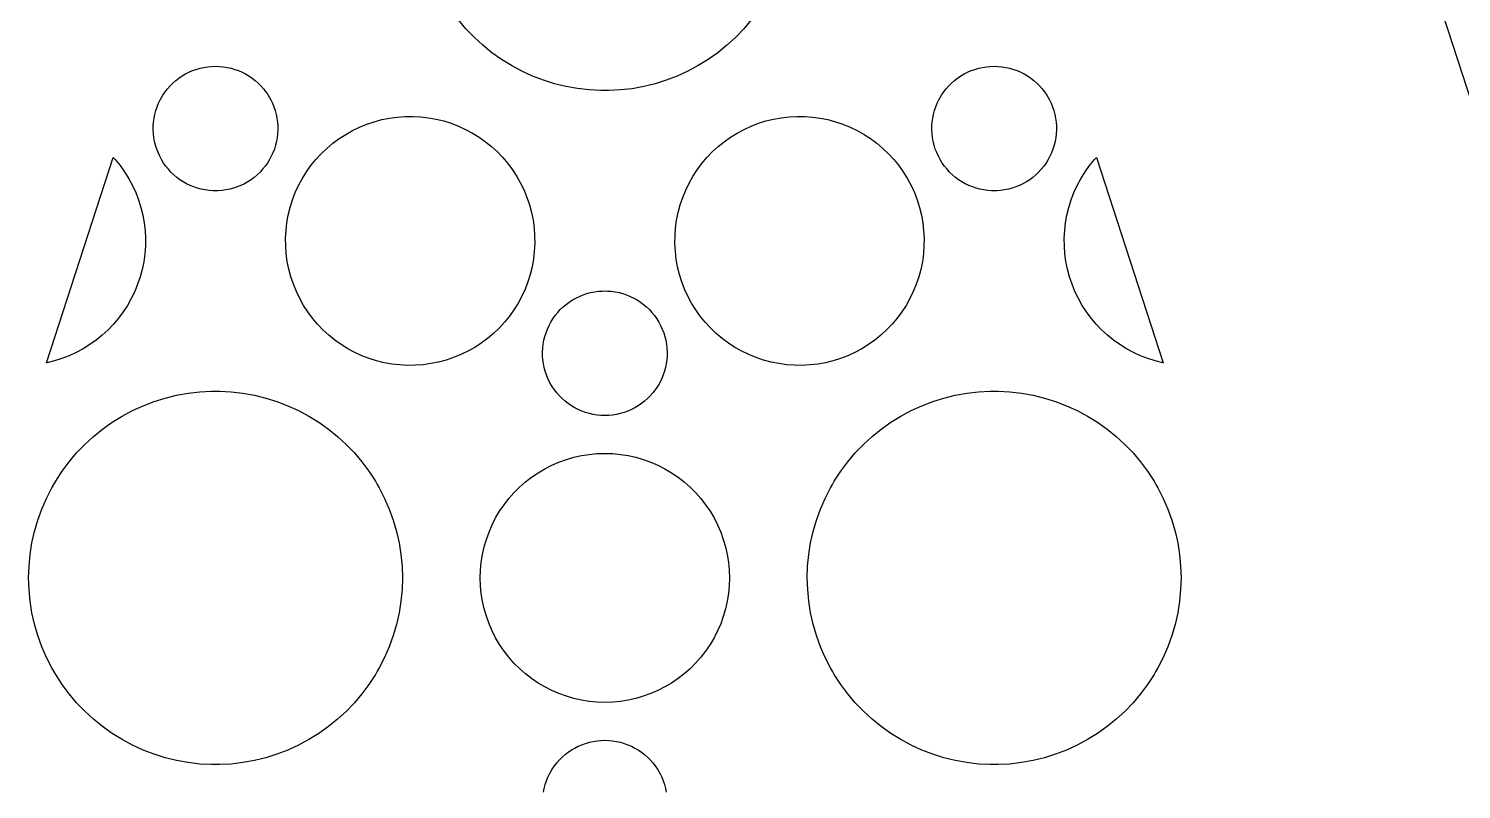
# Model space of a CAD drawing. Header units: metres. Extents: x -75 to 75, y 0 to 231.
# Drawn here: x -18.5 to 27.5, y 123.11 to 147.55 of the extents above; entities that cross this region are included whole.
import ezdxf

# ---------------------------------------------------------------- set-up
doc = ezdxf.new("R2010")
doc.units = ezdxf.units.M

msp = doc.modelspace()

# ---------------------------------------------------------------- linework, layer by layer
for p, q in [((75, 0), (0, 230.826)), ((-4.459, 147.54), (-4.70123, 147.827)), ((4.70123, 147.827), (4.45786, 147.539)), ((-4.19846, 147.268), (-4.459, 147.54)), ((-3.92113, 147.013), (-4.19846, 147.268)), ((4.19731, 147.267), (3.92113, 147.013)), ((4.45786, 147.539), (4.19731, 147.267)), ((-3.62663, 146.775), (-3.92113, 147.013)), ((-3.32031, 146.557), (-3.62663, 146.775)), ((3.62663, 146.775), (3.32031, 146.557)), ((3.92113, 147.013), (3.62663, 146.775)), ((-12.9974, 146.275), (-12.8757, 146.302)), ((-12.8757, 146.302), (-12.7502, 146.321)), ((-12.7502, 146.321), (-12.6251, 146.333)), ((-12.6251, 146.333), (-12.5, 146.338)), ((-12.5, 146.338), (-12.3749, 146.333)), ((-12.3749, 146.333), (-12.2498, 146.321)), ((-12.2498, 146.321), (-12.1243, 146.302)), ((-12.1243, 146.302), (-12.0026, 146.275)), ((-2.99911, 146.358), (-3.32031, 146.557)), ((-2.66838, 146.181), (-2.99911, 146.358)), ((2.99911, 146.358), (2.66685, 146.18)), ((3.32031, 146.557), (2.99911, 146.358)), ((12.0026, 146.275), (12.1243, 146.302)), ((12.1243, 146.302), (12.2498, 146.321)), ((12.2498, 146.321), (12.3749, 146.333)), ((12.3749, 146.333), (12.5, 146.338)), ((12.5, 146.338), (12.6251, 146.333)), ((12.6251, 146.333), (12.7502, 146.321)), ((12.7502, 146.321), (12.8757, 146.302)), ((12.8757, 146.302), (12.9974, 146.275)), ((-13.8699, 145.795), (-13.7756, 145.878)), ((-13.7756, 145.878), (-13.6765, 145.955)), ((-13.6765, 145.955), (-13.5712, 146.027)), ((-13.5712, 146.027), (-13.4644, 146.09)), ((-13.4644, 146.09), (-13.3526, 146.147)), ((-13.3526, 146.147), (-13.2374, 146.197)), ((-13.2374, 146.197), (-13.1176, 146.239)), ((-13.1176, 146.239), (-12.9974, 146.275)), ((-12.0026, 146.275), (-11.8824, 146.239)), ((-11.8824, 146.239), (-11.7626, 146.197)), ((-11.7626, 146.197), (-11.6474, 146.147)), ((-11.6474, 146.147), (-11.5356, 146.09)), ((-11.5356, 146.09), (-11.4288, 146.027)), ((-11.4288, 146.027), (-11.3235, 145.955)), ((-11.3235, 145.955), (-11.2244, 145.878)), ((-11.2244, 145.878), (-11.1301, 145.795)), ((-2.3243, 146.024), (-2.66838, 146.181)), ((-1.97372, 145.889), (-2.3243, 146.024)), ((-1.61247, 145.776), (-1.97372, 145.889)), ((1.97372, 145.889), (1.61247, 145.776)), ((2.3243, 146.024), (1.97372, 145.889)), ((2.66685, 146.18), (2.3243, 146.024)), ((11.1301, 145.795), (11.2244, 145.878)), ((11.2244, 145.878), (11.3235, 145.955)), ((11.3235, 145.955), (11.4288, 146.027)), ((11.4288, 146.027), (11.5356, 146.09)), ((11.5356, 146.09), (11.6474, 146.147)), ((11.6474, 146.147), (11.7626, 146.197)), ((11.7626, 146.197), (11.8824, 146.239)), ((11.8824, 146.239), (12.0026, 146.275)), ((12.9974, 146.275), (13.1176, 146.239)), ((13.1176, 146.239), (13.2374, 146.197)), ((13.2374, 146.197), (13.3526, 146.147)), ((13.3526, 146.147), (13.4644, 146.09)), ((13.4644, 146.09), (13.5712, 146.027)), ((13.5712, 146.027), (13.6765, 145.955)), ((13.6765, 145.955), (13.7756, 145.878)), ((13.7756, 145.878), (13.8699, 145.795)), ((-14.2323, 145.337), (-14.1891, 145.408)), ((-14.1891, 145.408), (-14.1186, 145.513)), ((-14.1186, 145.513), (-14.0408, 145.613)), ((-14.0408, 145.613), (-13.9587, 145.706)), ((-13.9587, 145.706), (-13.8699, 145.795)), ((-11.1301, 145.795), (-11.0413, 145.706)), ((-11.0413, 145.706), (-10.9592, 145.613)), ((-10.9592, 145.613), (-10.8814, 145.513)), ((-10.8814, 145.513), (-10.8109, 145.408)), ((-10.8109, 145.408), (-10.7681, 145.337)), ((-1.24817, 145.686), (-1.61247, 145.776)), ((-0.87547, 145.619), (-1.24817, 145.686)), ((-0.50163, 145.576), (-0.87547, 145.619)), ((-0.12627, 145.555), (-0.50163, 145.576)), ((0, 145.557), (-0.12627, 145.555)), ((0.12627, 145.556), (0, 145.557)), ((0.50125, 145.576), (0.12627, 145.556)), ((0.87547, 145.618), (0.50125, 145.576)), ((1.24817, 145.686), (0.87547, 145.618)), ((1.61247, 145.776), (1.24817, 145.686)), ((10.7677, 145.337), (10.8109, 145.408)), ((10.8109, 145.408), (10.8814, 145.513)), ((10.8814, 145.513), (10.9592, 145.613)), ((10.9592, 145.613), (11.0413, 145.706)), ((11.0413, 145.706), (11.1301, 145.795)), ((13.8699, 145.795), (13.9587, 145.706)), ((13.9587, 145.706), (14.0408, 145.613)), ((14.0408, 145.613), (14.1186, 145.513)), ((14.1186, 145.513), (14.1891, 145.408)), ((14.1891, 145.408), (14.2319, 145.337)), ((-14.4478, 144.793), (-14.4154, 144.915)), ((-14.4154, 144.915), (-14.3749, 145.034)), ((-14.3749, 145.034), (-14.328, 145.15)), ((-14.328, 145.15), (-14.2723, 145.264)), ((-14.2723, 145.264), (-14.2323, 145.337)), ((-10.7681, 145.337), (-10.7277, 145.264)), ((-10.7277, 145.264), (-10.672, 145.15)), ((-10.672, 145.15), (-10.6251, 145.034)), ((-10.6251, 145.034), (-10.5846, 144.915)), ((-10.5846, 144.915), (-10.5522, 144.793)), ((10.5522, 144.793), (10.5846, 144.915)), ((10.5846, 144.915), (10.6251, 145.034)), ((10.6251, 145.034), (10.672, 145.15)), ((10.672, 145.15), (10.7277, 145.264)), ((10.7277, 145.264), (10.7677, 145.337)), ((14.2319, 145.337), (14.2723, 145.264)), ((14.2723, 145.264), (14.328, 145.15)), ((14.328, 145.15), (14.3749, 145.034)), ((14.3749, 145.034), (14.4154, 144.915)), ((14.4154, 144.915), (14.4478, 144.793)), ((-14.4993, 144.422), (-14.4894, 144.546)), ((-14.4894, 144.546), (-14.473, 144.67)), ((-14.473, 144.67), (-14.4478, 144.793)), ((-10.5522, 144.793), (-10.527, 144.67)), ((-10.527, 144.67), (-10.5106, 144.546)), ((-10.5106, 144.546), (-10.5011, 144.422)), ((-7.87735, 144.383), (-7.64313, 144.478)), ((-7.64313, 144.478), (-7.40471, 144.558)), ((-7.40471, 144.558), (-7.16362, 144.623)), ((-7.16362, 144.623), (-6.91719, 144.673)), ((-6.91719, 144.673), (-6.66695, 144.707)), ((-6.66695, 144.707), (-6.41785, 144.725)), ((-6.41785, 144.725), (-6.16493, 144.728)), ((-6.16493, 144.728), (-5.91507, 144.715)), ((-5.91507, 144.715), (-5.66406, 144.686)), ((-5.66406, 144.686), (-5.41878, 144.641)), ((-5.41878, 144.641), (-5.17311, 144.581)), ((-5.17311, 144.581), (-4.93279, 144.506)), ((-4.93279, 144.506), (-4.70009, 144.417)), ((4.70009, 144.417), (4.93279, 144.506)), ((4.93279, 144.506), (5.17311, 144.581)), ((5.17311, 144.581), (5.41878, 144.642)), ((5.41878, 144.642), (5.66406, 144.686)), ((5.66406, 144.686), (5.91545, 144.715)), ((5.91545, 144.715), (6.16493, 144.728)), ((6.16493, 144.728), (6.41785, 144.726)), ((6.41785, 144.726), (6.66695, 144.707)), ((6.66695, 144.707), (6.91719, 144.673)), ((6.91719, 144.673), (7.16362, 144.623)), ((7.16362, 144.623), (7.40471, 144.558)), ((7.40471, 144.558), (7.64313, 144.478)), ((7.64313, 144.478), (7.87735, 144.383)), ((10.5007, 144.422), (10.5106, 144.546)), ((10.5106, 144.546), (10.527, 144.67)), ((10.527, 144.67), (10.5522, 144.793)), ((14.4478, 144.793), (14.473, 144.67)), ((14.473, 144.67), (14.4894, 144.546)), ((14.4894, 144.546), (14.4989, 144.422)), ((-14.5, 144.295), (-14.4993, 144.422)), ((-14.4936, 144.171), (-14.5, 144.295)), ((-14.4791, 144.046), (-14.4936, 144.171)), ((-14.4569, 143.922), (-14.4791, 144.046)), ((-10.5209, 144.046), (-10.5434, 143.921)), ((-10.5064, 144.171), (-10.5209, 144.046)), ((-10.4996, 144.295), (-10.5064, 144.171)), ((-10.5011, 144.422), (-10.4996, 144.295)), ((-8.73489, 143.863), (-8.53271, 144.013)), ((-8.53271, 144.013), (-8.321, 144.151)), ((-8.321, 144.151), (-8.10318, 144.273)), ((-8.10318, 144.273), (-7.87735, 144.383)), ((-4.70009, 144.417), (-4.47006, 144.312)), ((-4.47006, 144.312), (-4.25072, 144.194)), ((-4.25072, 144.194), (-4.03595, 144.061)), ((-4.03595, 144.061), (-3.83186, 143.916)), ((3.83186, 143.916), (4.03595, 144.061)), ((4.03595, 144.061), (4.25072, 144.194)), ((4.25072, 144.194), (4.47006, 144.312)), ((4.47006, 144.312), (4.70009, 144.417)), ((7.87735, 144.383), (8.10318, 144.273)), ((8.10318, 144.273), (8.321, 144.151)), ((8.321, 144.151), (8.53271, 144.013)), ((8.53271, 144.013), (8.73489, 143.863)), ((10.5, 144.295), (10.5007, 144.422)), ((10.5064, 144.171), (10.5, 144.295)), ((10.5209, 144.046), (10.5064, 144.171)), ((10.5431, 143.922), (10.5209, 144.046)), ((14.4791, 144.046), (14.4566, 143.921)), ((14.4936, 144.171), (14.4791, 144.046)), ((14.5004, 144.295), (14.4936, 144.171)), ((14.4989, 144.422), (14.5004, 144.295)), ((-14.4268, 143.8), (-14.4569, 143.922)), ((-14.389, 143.679), (-14.4268, 143.8)), ((-14.344, 143.563), (-14.389, 143.679)), ((-14.2921, 143.449), (-14.344, 143.563)), ((-10.6564, 143.562), (-10.7086, 143.447)), ((-10.611, 143.679), (-10.6564, 143.562)), ((-10.5736, 143.799), (-10.611, 143.679)), ((-10.5434, 143.921), (-10.5736, 143.799)), ((-9.27734, 143.343), (-9.10835, 143.527)), ((-9.10835, 143.527), (-8.92677, 143.701)), ((-8.92677, 143.701), (-8.73489, 143.863)), ((-3.83186, 143.916), (-3.63541, 143.757)), ((-3.63541, 143.757), (-3.45039, 143.587)), ((-3.45039, 143.587), (-3.27644, 143.405)), ((3.27644, 143.405), (3.45039, 143.587)), ((3.45039, 143.587), (3.63541, 143.757)), ((3.63541, 143.757), (3.83186, 143.916)), ((8.73489, 143.863), (8.92677, 143.701)), ((8.92677, 143.701), (9.10835, 143.527)), ((9.10835, 143.527), (9.27734, 143.343)), ((10.5732, 143.8), (10.5431, 143.922)), ((10.611, 143.679), (10.5732, 143.8)), ((10.656, 143.563), (10.611, 143.679)), ((10.7079, 143.449), (10.656, 143.563)), ((14.3436, 143.562), (14.2914, 143.447)), ((14.389, 143.679), (14.3436, 143.562)), ((14.4264, 143.799), (14.389, 143.679)), ((14.4566, 143.921), (14.4264, 143.799)), ((-17.9288, 136.814), (-15.7852, 143.411)), ((-15.7852, 143.411), (-15.7227, 143.343)), ((-15.7227, 143.343), (-15.564, 143.147)), ((-15.564, 143.147), (-15.419, 142.944)), ((-14.2334, 143.339), (-14.2921, 143.449)), ((-14.1651, 143.23), (-14.2334, 143.339)), ((-14.093, 143.128), (-14.1651, 143.23)), ((-14.0137, 143.029), (-14.093, 143.128)), ((-10.9077, 143.127), (-10.9863, 143.029)), ((-10.8345, 143.23), (-10.9077, 143.127)), ((-10.7666, 143.339), (-10.8345, 143.23)), ((-10.7086, 143.447), (-10.7666, 143.339)), ((-9.58099, 142.944), (-9.43604, 143.147)), ((-9.43604, 143.147), (-9.27734, 143.343)), ((-3.27644, 143.405), (-3.11584, 143.214)), ((-3.11584, 143.214), (-2.96516, 143.011)), ((2.96516, 143.011), (3.11584, 143.214)), ((3.11584, 143.214), (3.27644, 143.405)), ((9.27734, 143.343), (9.43604, 143.147)), ((9.43604, 143.147), (9.58099, 142.944)), ((10.7666, 143.339), (10.7079, 143.449)), ((10.8349, 143.23), (10.7666, 143.339)), ((10.907, 143.128), (10.8349, 143.23)), ((10.9863, 143.029), (10.907, 143.128)), ((14.0923, 143.127), (14.0137, 143.029)), ((14.1655, 143.23), (14.0923, 143.127)), ((14.2334, 143.339), (14.1655, 143.23)), ((14.2914, 143.447), (14.2334, 143.339)), ((15.419, 142.944), (15.564, 143.147)), ((15.564, 143.147), (15.7227, 143.343)), ((15.7227, 143.343), (15.7852, 143.411)), ((15.7852, 143.411), (17.9288, 136.814)), ((-15.419, 142.944), (-15.284, 142.725)), ((-15.284, 142.725), (-15.1665, 142.506)), ((-13.9297, 142.938), (-14.0137, 143.029)), ((-13.839, 142.851), (-13.9297, 142.938)), ((-13.7428, 142.77), (-13.839, 142.851)), ((-13.6417, 142.695), (-13.7428, 142.77)), ((-13.5353, 142.626), (-13.6417, 142.695)), ((-13.4274, 142.565), (-13.5353, 142.626)), ((-11.4647, 142.626), (-11.5742, 142.564)), ((-11.3594, 142.694), (-11.4647, 142.626)), ((-11.2572, 142.77), (-11.3594, 142.694)), ((-11.161, 142.851), (-11.2572, 142.77)), ((-11.0714, 142.937), (-11.161, 142.851)), ((-10.9863, 143.029), (-11.0714, 142.937)), ((-9.83353, 142.506), (-9.71603, 142.725)), ((-9.71603, 142.725), (-9.58099, 142.944)), ((-2.96516, 143.011), (-2.82822, 142.801)), ((-2.82822, 142.801), (-2.70538, 142.583)), ((2.70538, 142.583), (2.82822, 142.801)), ((2.82822, 142.801), (2.96516, 143.011)), ((9.58099, 142.944), (9.71603, 142.725)), ((9.71603, 142.725), (9.83353, 142.506)), ((11.0703, 142.938), (10.9863, 143.029)), ((11.161, 142.851), (11.0703, 142.938)), ((11.2572, 142.77), (11.161, 142.851)), ((11.3583, 142.695), (11.2572, 142.77)), ((11.4647, 142.626), (11.3583, 142.695)), ((11.5726, 142.565), (11.4647, 142.626)), ((13.5353, 142.626), (13.4258, 142.564)), ((13.6406, 142.694), (13.5353, 142.626)), ((13.7428, 142.77), (13.6406, 142.694)), ((13.839, 142.851), (13.7428, 142.77)), ((13.9286, 142.937), (13.839, 142.851)), ((14.0137, 143.029), (13.9286, 142.937)), ((15.1665, 142.506), (15.284, 142.725)), ((15.284, 142.725), (15.419, 142.944)), ((-15.1665, 142.506), (-15.0623, 142.278)), ((-15.0623, 142.278), (-14.9727, 142.045)), ((-13.3141, 142.511), (-13.4274, 142.565)), ((-13.1966, 142.463), (-13.3141, 142.511)), ((-13.0772, 142.422), (-13.1966, 142.463)), ((-12.9574, 142.39), (-13.0772, 142.422)), ((-12.8342, 142.365), (-12.9574, 142.39)), ((-12.7083, 142.348), (-12.8342, 142.365)), ((-12.5839, 142.339), (-12.7083, 142.348)), ((-12.4996, 142.338), (-12.5839, 142.339)), ((-12.4157, 142.339), (-12.4996, 142.338)), ((-12.2917, 142.348), (-12.4157, 142.339)), ((-12.1658, 142.365), (-12.2917, 142.348)), ((-12.0426, 142.39), (-12.1658, 142.365)), ((-11.9228, 142.422), (-12.0426, 142.39)), ((-11.8034, 142.463), (-11.9228, 142.422)), ((-11.6859, 142.511), (-11.8034, 142.463)), ((-11.5742, 142.564), (-11.6859, 142.511)), ((-10.0273, 142.045), (-9.93767, 142.278)), ((-9.93767, 142.278), (-9.83353, 142.506)), ((-2.70538, 142.583), (-2.59514, 142.355)), ((-2.59514, 142.355), (-2.50092, 142.123)), ((2.50092, 142.123), (2.59514, 142.355)), ((2.59514, 142.355), (2.70538, 142.583)), ((9.83353, 142.506), (9.93767, 142.278)), ((9.93767, 142.278), (10.0273, 142.045)), ((11.6859, 142.511), (11.5726, 142.565)), ((11.8034, 142.463), (11.6859, 142.511)), ((11.9228, 142.422), (11.8034, 142.463)), ((12.0426, 142.39), (11.9228, 142.422)), ((12.1658, 142.365), (12.0426, 142.39)), ((12.2917, 142.348), (12.1658, 142.365)), ((12.4161, 142.339), (12.2917, 142.348)), ((12.5004, 142.338), (12.4161, 142.339)), ((12.5843, 142.339), (12.5004, 142.338)), ((12.7083, 142.348), (12.5843, 142.339)), ((12.8342, 142.365), (12.7083, 142.348)), ((12.9574, 142.39), (12.8342, 142.365)), ((13.0772, 142.422), (12.9574, 142.39)), ((13.1966, 142.463), (13.0772, 142.422)), ((13.3141, 142.511), (13.1966, 142.463)), ((13.4258, 142.564), (13.3141, 142.511)), ((14.9727, 142.045), (15.0623, 142.278)), ((15.0623, 142.278), (15.1665, 142.506)), ((-14.9727, 142.045), (-14.8972, 141.804)), ((-14.8972, 141.804), (-14.8369, 141.56)), ((-10.1627, 141.56), (-10.1028, 141.804)), ((-10.1028, 141.804), (-10.0273, 142.045)), ((-2.50092, 142.123), (-2.42043, 141.885)), ((-2.42043, 141.885), (-2.35519, 141.642)), ((2.35519, 141.642), (2.42043, 141.885)), ((2.42043, 141.885), (2.50092, 142.123)), ((10.0273, 142.045), (10.1028, 141.804)), ((10.1028, 141.804), (10.1631, 141.56)), ((14.8373, 141.56), (14.8972, 141.804)), ((14.8972, 141.804), (14.9727, 142.045)), ((-14.8369, 141.56), (-14.7923, 141.312)), ((-14.7923, 141.312), (-14.764, 141.063)), ((-10.236, 141.063), (-10.2077, 141.312)), ((-10.2077, 141.312), (-10.1627, 141.56)), ((-2.35519, 141.642), (-2.3056, 141.396)), ((-2.3056, 141.396), (-2.27165, 141.146)), ((2.27165, 141.146), (2.3056, 141.396)), ((2.3056, 141.396), (2.35519, 141.642)), ((10.1631, 141.56), (10.2077, 141.312)), ((10.2077, 141.312), (10.236, 141.063)), ((14.764, 141.063), (14.7923, 141.312)), ((14.7923, 141.312), (14.8373, 141.56)), ((-14.764, 141.063), (-14.7507, 140.813)), ((-14.7507, 140.813), (-14.753, 140.561)), ((-10.2497, 140.813), (-10.236, 141.063)), ((-10.2467, 140.561), (-10.2497, 140.813)), ((-2.27165, 141.146), (-2.25334, 140.897)), ((-2.25334, 140.897), (-2.25029, 140.645)), ((2.25067, 140.645), (2.25296, 140.897)), ((2.25296, 140.897), (2.27165, 141.146)), ((10.236, 141.063), (10.2493, 140.813)), ((10.2493, 140.813), (10.247, 140.561)), ((14.7503, 140.813), (14.764, 141.063)), ((14.7533, 140.561), (14.7503, 140.813)), ((-14.7717, 140.311), (-14.806, 140.061)), ((-14.753, 140.561), (-14.7717, 140.311)), ((-10.2283, 140.311), (-10.2467, 140.561)), ((-10.1944, 140.062), (-10.2283, 140.311)), ((-2.26402, 140.393), (-2.29263, 140.144)), ((-2.25029, 140.645), (-2.26402, 140.393)), ((2.26402, 140.395), (2.25067, 140.645)), ((2.29225, 140.146), (2.26402, 140.395)), ((10.2283, 140.311), (10.194, 140.061)), ((10.247, 140.561), (10.2283, 140.311)), ((14.7717, 140.311), (14.7533, 140.561)), ((14.8056, 140.062), (14.7717, 140.311)), ((-14.806, 140.061), (-14.8556, 139.815)), ((-10.1448, 139.816), (-10.1944, 140.062)), ((-2.33727, 139.898), (-2.39754, 139.653)), ((-2.29263, 140.144), (-2.33727, 139.898)), ((2.33688, 139.898), (2.29225, 140.146)), ((2.39716, 139.654), (2.33688, 139.898)), ((10.194, 140.061), (10.1444, 139.815)), ((14.8552, 139.816), (14.8056, 140.062)), ((-14.9208, 139.572), (-15.0009, 139.335)), ((-14.8556, 139.815), (-14.9208, 139.572)), ((-10.0796, 139.573), (-10.1448, 139.816)), ((-9.99908, 139.335), (-10.0796, 139.573)), ((-2.47269, 139.413), (-2.56271, 139.179)), ((-2.39754, 139.653), (-2.47269, 139.413)), ((2.47269, 139.413), (2.39716, 139.654)), ((2.56233, 139.18), (2.47269, 139.413)), ((10.0792, 139.572), (9.99908, 139.335)), ((10.1444, 139.815), (10.0792, 139.572)), ((14.9204, 139.573), (14.8552, 139.816)), ((15.0009, 139.335), (14.9204, 139.573)), ((-15.0959, 139.101), (-15.2054, 138.875)), ((-15.0009, 139.335), (-15.0959, 139.101)), ((-9.90486, 139.103), (-9.99908, 139.335)), ((-9.79462, 138.875), (-9.90486, 139.103)), ((-2.66724, 138.95), (-2.78397, 138.733)), ((-2.56271, 139.179), (-2.66724, 138.95)), ((-0.92735, 138.893), (-0.81406, 138.947)), ((-0.81406, 138.947), (-0.69656, 138.995)), ((-0.69656, 138.995), (-0.57678, 139.036)), ((-0.57678, 139.036), (-0.45738, 139.068)), ((-0.45738, 139.068), (-0.33417, 139.093)), ((-0.33417, 139.093), (-0.20828, 139.11)), ((-0.20828, 139.11), (-0.0843, 139.119)), ((-0.0843, 139.119), (-0.00038, 139.12)), ((-0.00038, 139.12), (0.08392, 139.119)), ((0.08392, 139.119), (0.20828, 139.11)), ((0.20828, 139.11), (0.33417, 139.093)), ((0.33417, 139.093), (0.45738, 139.068)), ((0.45738, 139.068), (0.57678, 139.036)), ((0.57678, 139.036), (0.69656, 138.995)), ((0.69656, 138.995), (0.81406, 138.947)), ((0.81406, 138.947), (0.92735, 138.893)), ((2.66647, 138.951), (2.56233, 139.18)), ((2.78397, 138.733), (2.66647, 138.951)), ((9.9041, 139.101), (9.79462, 138.875)), ((9.99908, 139.335), (9.9041, 139.101)), ((15.0951, 139.103), (15.0009, 139.335)), ((15.2054, 138.875), (15.0951, 139.103)), ((-15.3282, 138.657), (-15.4659, 138.446)), ((-15.2054, 138.875), (-15.3282, 138.657)), ((-9.67178, 138.657), (-9.79462, 138.875)), ((-9.53484, 138.447), (-9.67178, 138.657)), ((-2.91901, 138.514), (-3.06473, 138.309)), ((-2.78397, 138.733), (-2.91901, 138.514)), ((-1.51367, 138.428), (-1.42975, 138.52)), ((-1.42975, 138.52), (-1.33896, 138.607)), ((-1.33896, 138.607), (-1.24283, 138.688)), ((-1.24283, 138.688), (-1.14174, 138.763)), ((-1.14174, 138.763), (-1.03531, 138.832)), ((-1.03531, 138.832), (-0.92735, 138.893)), ((0.92735, 138.893), (1.03531, 138.832)), ((1.03531, 138.832), (1.14174, 138.763)), ((1.14174, 138.763), (1.24283, 138.688)), ((1.24283, 138.688), (1.33896, 138.607)), ((1.33896, 138.607), (1.42975, 138.52)), ((1.42975, 138.52), (1.51367, 138.428)), ((2.91901, 138.514), (2.78397, 138.733)), ((3.06396, 138.311), (2.91901, 138.514)), ((9.67178, 138.657), (9.53407, 138.446)), ((9.79462, 138.875), (9.67178, 138.657)), ((15.3282, 138.657), (15.2054, 138.875)), ((15.4652, 138.447), (15.3282, 138.657)), ((-15.7776, 138.052), (-15.9515, 137.87)), ((-15.6158, 138.243), (-15.7776, 138.052)), ((-15.4659, 138.446), (-15.6158, 138.243)), ((-9.38416, 138.243), (-9.53484, 138.447)), ((-9.22356, 138.053), (-9.38416, 138.243)), ((-9.04961, 137.871), (-9.22356, 138.053)), ((-3.22266, 138.115), (-3.39279, 137.93)), ((-3.06473, 138.309), (-3.22266, 138.115)), ((-1.84402, 137.894), (-1.79214, 138.009)), ((-1.79214, 138.009), (-1.7334, 138.119)), ((-1.7334, 138.119), (-1.6655, 138.228)), ((-1.6655, 138.228), (-1.59302, 138.33)), ((-1.59302, 138.33), (-1.51367, 138.428)), ((1.51367, 138.428), (1.59302, 138.33)), ((1.59302, 138.33), (1.66512, 138.228)), ((1.66512, 138.228), (1.7334, 138.119)), ((1.7334, 138.119), (1.79214, 138.009)), ((1.79214, 138.009), (1.84402, 137.894)), ((3.22266, 138.115), (3.06396, 138.311)), ((3.39165, 137.931), (3.22266, 138.115)), ((9.22241, 138.052), (9.04846, 137.87)), ((9.38416, 138.243), (9.22241, 138.052)), ((9.53407, 138.446), (9.38416, 138.243)), ((15.6158, 138.243), (15.4652, 138.447)), ((15.7764, 138.053), (15.6158, 138.243)), ((15.9504, 137.871), (15.7764, 138.053)), ((-16.3319, 137.542), (-16.5359, 137.397)), ((-16.1354, 137.701), (-16.3319, 137.542)), ((-15.9515, 137.87), (-16.1354, 137.701)), ((-8.86459, 137.701), (-9.04961, 137.871)), ((-8.66814, 137.542), (-8.86459, 137.701)), ((-8.46405, 137.397), (-8.66814, 137.542)), ((-3.76511, 137.595), (-3.96843, 137.444)), ((-3.57323, 137.757), (-3.76511, 137.595)), ((-3.39279, 137.93), (-3.57323, 137.757)), ((-1.95694, 137.535), (-1.9268, 137.658)), ((-1.9268, 137.658), (-1.88904, 137.779)), ((-1.88904, 137.779), (-1.84402, 137.894)), ((1.84402, 137.894), (1.88904, 137.779)), ((1.88904, 137.779), (1.9268, 137.658)), ((1.9268, 137.658), (1.95694, 137.535)), ((3.57323, 137.757), (3.39165, 137.931)), ((3.76511, 137.595), (3.57323, 137.757)), ((3.96729, 137.445), (3.76511, 137.595)), ((8.66814, 137.542), (8.46405, 137.397)), ((8.86459, 137.701), (8.66814, 137.542)), ((9.04846, 137.87), (8.86459, 137.701)), ((16.1354, 137.701), (15.9504, 137.871)), ((16.3319, 137.542), (16.1354, 137.701)), ((16.5359, 137.397), (16.3319, 137.542)), ((-16.9716, 137.146), (-17.2001, 137.041)), ((-16.7507, 137.264), (-16.9716, 137.146)), ((-16.5359, 137.397), (-16.7507, 137.264)), ((-8.24928, 137.264), (-8.46405, 137.397)), ((-8.02994, 137.146), (-8.24928, 137.264)), ((-7.79991, 137.041), (-8.02994, 137.146)), ((-4.39682, 137.185), (-4.62265, 137.075)), ((-4.179, 137.307), (-4.39682, 137.185)), ((-3.96843, 137.444), (-4.179, 137.307)), ((-2.00043, 137.163), (-1.99356, 137.287)), ((-1.9989, 137.036), (-2.00043, 137.163)), ((-1.99356, 137.287), (-1.97906, 137.412)), ((-1.97906, 137.412), (-1.95694, 137.535)), ((1.95694, 137.535), (1.97906, 137.412)), ((1.97906, 137.412), (1.99356, 137.287)), ((1.99356, 137.287), (2.00005, 137.163)), ((2.00005, 137.163), (1.99928, 137.036)), ((4.179, 137.307), (3.96729, 137.445)), ((4.39682, 137.185), (4.179, 137.307)), ((4.62265, 137.075), (4.39682, 137.185)), ((8.02841, 137.146), (7.79991, 137.041)), ((8.24928, 137.264), (8.02841, 137.146)), ((8.46405, 137.397), (8.24928, 137.264)), ((16.7507, 137.264), (16.5359, 137.397)), ((16.9701, 137.146), (16.7507, 137.264)), ((17.2001, 137.041), (16.9701, 137.146)), ((-17.9188, 136.816), (-17.9288, 136.814)), ((-17.6731, 136.877), (-17.9188, 136.816)), ((-17.4328, 136.951), (-17.6731, 136.877)), ((-17.2001, 137.041), (-17.4328, 136.951)), ((-7.56721, 136.951), (-7.79991, 137.041)), ((-7.32689, 136.877), (-7.56721, 136.951)), ((-7.08122, 136.816), (-7.32689, 136.877)), ((-6.83594, 136.772), (-7.08122, 136.816)), ((-6.58493, 136.743), (-6.83594, 136.772)), ((-6.33507, 136.729), (-6.58493, 136.743)), ((-6.08215, 136.732), (-6.33507, 136.729)), ((-5.83305, 136.751), (-6.08215, 136.732)), ((-5.58281, 136.785), (-5.83305, 136.751)), ((-5.33638, 136.835), (-5.58281, 136.785)), ((-5.09491, 136.9), (-5.33638, 136.835)), ((-4.85687, 136.98), (-5.09491, 136.9)), ((-4.62265, 137.075), (-4.85687, 136.98)), ((-1.98936, 136.912), (-1.9989, 137.036)), ((-1.97296, 136.788), (-1.98936, 136.912)), ((-1.94778, 136.665), (-1.97296, 136.788)), ((-1.91536, 136.543), (-1.94778, 136.665)), ((1.9474, 136.663), (1.91498, 136.542)), ((1.97258, 136.786), (1.9474, 136.663)), ((1.98936, 136.912), (1.97258, 136.786)), ((1.99928, 137.036), (1.98936, 136.912)), ((4.85687, 136.98), (4.62265, 137.075)), ((5.09491, 136.9), (4.85687, 136.98)), ((5.33638, 136.835), (5.09491, 136.9)), ((5.58281, 136.785), (5.33638, 136.835)), ((5.83305, 136.751), (5.58281, 136.785)), ((6.08215, 136.732), (5.83305, 136.751)), ((6.33507, 136.73), (6.08215, 136.732)), ((6.58455, 136.743), (6.33507, 136.73)), ((6.83594, 136.772), (6.58455, 136.743)), ((7.08122, 136.816), (6.83594, 136.772)), ((7.32689, 136.877), (7.08122, 136.816)), ((7.56721, 136.951), (7.32689, 136.877)), ((7.79991, 137.041), (7.56721, 136.951)), ((17.4328, 136.951), (17.2001, 137.041)), ((17.6731, 136.877), (17.4328, 136.951)), ((17.9188, 136.816), (17.6731, 136.877)), ((17.9288, 136.814), (17.9188, 136.816)), ((-1.87492, 136.424), (-1.91536, 136.543)), ((-1.828, 136.308), (-1.87492, 136.424)), ((-1.77231, 136.193), (-1.828, 136.308)), ((-1.73187, 136.121), (-1.77231, 136.193)), ((1.77231, 136.193), (1.73225, 136.121)), ((1.82724, 136.306), (1.77231, 136.193)), ((1.87492, 136.424), (1.82724, 136.306)), ((1.91498, 136.542), (1.87492, 136.424)), ((-14.1125, 135.682), (-13.7482, 135.772)), ((-13.7482, 135.772), (-13.3755, 135.839)), ((-13.3755, 135.839), (-13.0013, 135.882)), ((-13.0013, 135.882), (-12.6263, 135.902)), ((-12.6263, 135.902), (-12.5, 135.901)), ((-12.5, 135.901), (-12.3737, 135.902)), ((-12.3737, 135.902), (-11.9984, 135.882)), ((-11.9984, 135.882), (-11.6245, 135.839)), ((-11.6245, 135.839), (-11.2518, 135.772)), ((-11.2518, 135.772), (-10.8875, 135.682)), ((-1.68915, 136.05), (-1.73187, 136.121)), ((-1.61858, 135.945), (-1.68915, 136.05)), ((-1.54076, 135.845), (-1.61858, 135.945)), ((-1.45874, 135.752), (-1.54076, 135.845)), ((-1.36986, 135.663), (-1.45874, 135.752)), ((1.4576, 135.751), (1.36871, 135.662)), ((1.54037, 135.845), (1.4576, 135.751)), ((1.61781, 135.944), (1.54037, 135.845)), ((1.68839, 136.049), (1.61781, 135.944)), ((1.73225, 136.121), (1.68839, 136.049)), ((10.8875, 135.682), (11.2518, 135.772)), ((11.2518, 135.772), (11.6245, 135.839)), ((11.6245, 135.839), (11.9987, 135.882)), ((11.9987, 135.882), (12.3737, 135.902)), ((12.3737, 135.902), (12.5, 135.901)), ((12.5, 135.901), (12.6263, 135.902)), ((12.6263, 135.902), (13.0016, 135.882)), ((13.0016, 135.882), (13.3755, 135.839)), ((13.3755, 135.839), (13.7482, 135.772)), ((13.7482, 135.772), (14.1125, 135.682)), ((-15.4991, 135.1), (-15.1684, 135.277)), ((-15.1684, 135.277), (-14.8243, 135.434)), ((-14.8243, 135.434), (-14.4737, 135.569)), ((-14.4737, 135.569), (-14.1125, 135.682)), ((-10.8875, 135.682), (-10.5263, 135.569)), ((-10.5263, 135.569), (-10.1757, 135.434)), ((-10.1757, 135.434), (-9.83162, 135.277)), ((-9.83162, 135.277), (-9.50089, 135.1)), ((-1.27563, 135.58), (-1.36986, 135.663)), ((-1.17645, 135.503), (-1.27563, 135.58)), ((-1.07117, 135.431), (-1.17645, 135.503)), ((-0.96435, 135.368), (-1.07117, 135.431)), ((-0.85259, 135.311), (-0.96435, 135.368)), ((-0.73738, 135.261), (-0.85259, 135.311)), ((-0.6176, 135.218), (-0.73738, 135.261)), ((0.73738, 135.261), (0.6176, 135.218)), ((0.85259, 135.311), (0.73738, 135.261)), ((0.96435, 135.368), (0.85259, 135.311)), ((1.07117, 135.431), (0.96435, 135.368)), ((1.17531, 135.502), (1.07117, 135.431)), ((1.27563, 135.58), (1.17531, 135.502)), ((1.36871, 135.662), (1.27563, 135.58)), ((9.50089, 135.1), (9.83162, 135.277)), ((9.83162, 135.277), (10.1757, 135.434)), ((10.1757, 135.434), (10.5263, 135.569)), ((10.5263, 135.569), (10.8875, 135.682)), ((14.1125, 135.682), (14.4737, 135.569)), ((14.4737, 135.569), (14.8243, 135.434)), ((14.8243, 135.434), (15.1684, 135.277)), ((15.1684, 135.277), (15.4991, 135.1)), ((-16.1266, 134.683), (-15.8203, 134.901)), ((-15.8203, 134.901), (-15.4991, 135.1)), ((-9.50089, 135.1), (-9.17969, 134.901)), ((-9.17969, 134.901), (-8.87337, 134.683)), ((-0.49667, 135.183), (-0.6176, 135.218)), ((-0.37575, 135.156), (-0.49667, 135.183)), ((-0.25024, 135.136), (-0.37575, 135.156)), ((-0.12512, 135.125), (-0.25024, 135.136)), ((0, 135.12), (-0.12512, 135.125)), ((0.12512, 135.125), (0, 135.12)), ((0.25024, 135.136), (0.12512, 135.125)), ((0.37575, 135.156), (0.25024, 135.136)), ((0.49667, 135.183), (0.37575, 135.156)), ((0.6176, 135.218), (0.49667, 135.183)), ((8.87337, 134.683), (9.17969, 134.901)), ((9.17969, 134.901), (9.50089, 135.1)), ((15.4991, 135.1), (15.8203, 134.901)), ((15.8203, 134.901), (16.1266, 134.683)), ((-16.6985, 134.19), (-16.4211, 134.445)), ((-16.4211, 134.445), (-16.1266, 134.683)), ((-8.87337, 134.683), (-8.57887, 134.445)), ((-8.57887, 134.445), (-8.30154, 134.19)), ((8.30154, 134.19), (8.57887, 134.445)), ((8.57887, 134.445), (8.87337, 134.683)), ((16.1266, 134.683), (16.4211, 134.445)), ((16.4211, 134.445), (16.6985, 134.19)), ((-17.2012, 133.631), (-16.959, 133.918)), ((-16.959, 133.918), (-16.6985, 134.19)), ((-8.30154, 134.19), (-8.041, 133.918)), ((-8.041, 133.918), (-7.79877, 133.631)), ((-0.75035, 133.833), (-0.50087, 133.872)), ((-0.50087, 133.872), (-0.25215, 133.895)), ((-0.25215, 133.895), (0, 133.904)), ((0, 133.904), (0.25215, 133.896)), ((0.25215, 133.896), (0.50087, 133.872)), ((0.50087, 133.872), (0.75035, 133.833)), ((7.79877, 133.631), (8.041, 133.918)), ((8.041, 133.918), (8.30154, 134.19)), ((16.6985, 134.19), (16.959, 133.918)), ((16.959, 133.918), (17.2012, 133.631)), ((-17.4267, 133.327), (-17.2012, 133.631)), ((-7.79877, 133.631), (-7.57332, 133.327)), ((-2.14272, 133.281), (-1.92795, 133.408)), ((-1.92795, 133.408), (-1.70403, 133.522)), ((-1.70403, 133.522), (-1.47362, 133.622)), ((-1.47362, 133.622), (-1.23558, 133.708)), ((-1.23558, 133.708), (-0.99487, 133.778)), ((-0.99487, 133.778), (-0.75035, 133.833)), ((0.75035, 133.833), (0.99487, 133.778)), ((0.99487, 133.778), (1.23558, 133.708)), ((1.23558, 133.708), (1.47362, 133.622)), ((1.47362, 133.622), (1.70403, 133.522)), ((1.70403, 133.522), (1.92795, 133.408)), ((1.92795, 133.408), (2.14272, 133.281)), ((7.57332, 133.327), (7.79877, 133.631)), ((17.2012, 133.631), (17.4267, 133.327)), ((-17.6937, 132.902), (-17.6323, 133.011)), ((-17.6323, 133.011), (-17.4267, 133.327)), ((-7.57332, 133.327), (-7.36771, 133.011)), ((-7.36771, 133.011), (-7.30667, 132.903)), ((-2.73895, 132.819), (-2.55051, 132.985)), ((-2.55051, 132.985), (-2.35214, 133.139)), ((-2.35214, 133.139), (-2.14272, 133.281)), ((2.14272, 133.281), (2.35214, 133.139)), ((2.35214, 133.139), (2.55051, 132.985)), ((2.55051, 132.985), (2.73895, 132.819)), ((7.30629, 132.902), (7.36771, 133.011)), ((7.36771, 133.011), (7.57332, 133.327)), ((17.4267, 133.327), (17.6323, 133.011)), ((17.6323, 133.011), (17.6933, 132.903)), ((-17.9291, 132.457), (-17.7582, 132.794)), ((-17.7582, 132.794), (-17.6937, 132.902)), ((-7.30667, 132.903), (-7.24182, 132.794)), ((-7.24182, 132.794), (-7.07092, 132.457)), ((-3.08189, 132.454), (-2.91672, 132.641)), ((-2.91672, 132.641), (-2.73895, 132.819)), ((2.73895, 132.819), (2.91672, 132.641)), ((2.91672, 132.641), (3.08189, 132.454)), ((7.07092, 132.457), (7.24182, 132.794)), ((7.24182, 132.794), (7.30629, 132.902)), ((17.6933, 132.903), (17.7582, 132.794)), ((17.7582, 132.794), (17.9291, 132.457)), ((-18.206, 131.757), (-18.0782, 132.113)), ((-18.0782, 132.113), (-17.9291, 132.457)), ((-7.07092, 132.457), (-6.92177, 132.113)), ((-6.92177, 132.113), (-6.79398, 131.757)), ((-3.50571, 131.83), (-3.37791, 132.046)), ((-3.37791, 132.046), (-3.23677, 132.254)), ((-3.23677, 132.254), (-3.08189, 132.454)), ((3.08189, 132.454), (3.23677, 132.254)), ((3.23677, 132.254), (3.37791, 132.046)), ((3.37791, 132.046), (3.50571, 131.83)), ((6.79398, 131.757), (6.92177, 132.113)), ((6.92177, 132.113), (7.07092, 132.457)), ((17.9291, 132.457), (18.0782, 132.113)), ((18.0782, 132.113), (18.206, 131.757)), ((-18.3117, 131.395), (-18.206, 131.757)), ((-6.79398, 131.757), (-6.68831, 131.395)), ((-3.71895, 131.377), (-3.61977, 131.606)), ((-3.61977, 131.606), (-3.50571, 131.83)), ((3.50571, 131.83), (3.61977, 131.606)), ((3.61977, 131.606), (3.71895, 131.377)), ((6.68831, 131.395), (6.79398, 131.757)), ((18.206, 131.757), (18.3117, 131.395)), ((-18.3937, 131.027), (-18.3117, 131.395)), ((-6.68831, 131.395), (-6.60629, 131.027)), ((-3.87497, 130.898), (-3.8044, 131.139)), ((-3.8044, 131.139), (-3.71895, 131.377)), ((3.71895, 131.377), (3.8044, 131.139)), ((3.8044, 131.139), (3.87497, 130.898)), ((6.60629, 131.027), (6.68831, 131.395)), ((18.3117, 131.395), (18.3937, 131.027)), ((-18.4879, 130.281), (-18.4525, 130.655)), ((-18.4525, 130.655), (-18.3937, 131.027)), ((-6.60629, 131.027), (-6.54755, 130.655)), ((-6.54755, 130.655), (-6.51245, 130.281)), ((-3.96881, 130.404), (-3.92952, 130.652)), ((-3.92952, 130.652), (-3.87497, 130.898)), ((3.87497, 130.898), (3.92952, 130.652)), ((3.92952, 130.652), (3.96881, 130.404)), ((6.51207, 130.281), (6.54755, 130.655)), ((6.54755, 130.655), (6.60629, 131.027)), ((18.3937, 131.027), (18.4525, 130.655)), ((18.4525, 130.655), (18.4875, 130.281)), ((-18.4998, 129.905), (-18.4879, 130.281)), ((-6.51245, 130.281), (-6.50024, 129.903)), ((-3.99246, 130.156), (-3.96881, 130.404)), ((3.96881, 130.404), (3.99208, 130.156)), ((6.50024, 129.905), (6.51207, 130.281)), ((18.4875, 130.281), (18.4998, 129.903)), ((-18.4875, 129.527), (-18.4998, 129.905)), ((-6.50024, 129.903), (-6.51207, 129.527)), ((-4.00009, 129.905), (-3.99246, 130.156)), ((-3.99208, 129.652), (-4.00009, 129.905)), ((3.99208, 130.156), (4.00009, 129.903)), ((4.00009, 129.903), (3.99246, 129.652)), ((6.51245, 129.527), (6.50024, 129.905)), ((18.4998, 129.903), (18.4879, 129.527)), ((-18.4525, 129.153), (-18.4875, 129.527)), ((-6.51207, 129.527), (-6.54755, 129.153)), ((-3.96881, 129.403), (-3.99208, 129.652)), ((-3.92952, 129.155), (-3.96881, 129.403)), ((3.96881, 129.403), (3.92914, 129.154)), ((3.99246, 129.652), (3.96881, 129.403)), ((6.54755, 129.153), (6.51245, 129.527)), ((18.4879, 129.527), (18.4525, 129.153)), ((-18.3937, 128.78), (-18.4525, 129.153)), ((-6.54755, 129.153), (-6.60667, 128.779)), ((-3.87497, 128.91), (-3.92952, 129.155)), ((-3.8044, 128.669), (-3.87497, 128.91)), ((3.87459, 128.909), (3.80402, 128.667)), ((3.92914, 129.154), (3.87459, 128.909)), ((6.60629, 128.78), (6.54755, 129.153)), ((18.4525, 129.153), (18.3933, 128.779)), ((-18.3117, 128.413), (-18.3937, 128.78)), ((-18.206, 128.051), (-18.3117, 128.413)), ((-6.68869, 128.411), (-6.79436, 128.049)), ((-6.60667, 128.779), (-6.68869, 128.411)), ((-3.71895, 128.431), (-3.8044, 128.669)), ((-3.61977, 128.202), (-3.71895, 128.431)), ((3.71895, 128.431), (3.619, 128.2)), ((3.80402, 128.667), (3.71895, 128.431)), ((6.68831, 128.413), (6.60629, 128.78)), ((6.79398, 128.051), (6.68831, 128.413)), ((18.3113, 128.411), (18.2056, 128.049)), ((18.3933, 128.779), (18.3113, 128.411)), ((-18.0782, 127.694), (-18.206, 128.051)), ((-6.79436, 128.049), (-6.92177, 127.694)), ((-3.50571, 127.977), (-3.61977, 128.202)), ((-3.37791, 127.761), (-3.50571, 127.977)), ((3.50494, 127.976), (3.37791, 127.761)), ((3.619, 128.2), (3.50494, 127.976)), ((6.92177, 127.694), (6.79398, 128.051)), ((18.2056, 128.049), (18.0782, 127.694)), ((-17.9291, 127.35), (-18.0782, 127.694)), ((-6.92177, 127.694), (-7.07169, 127.349)), ((-3.23677, 127.553), (-3.37791, 127.761)), ((-3.08189, 127.354), (-3.23677, 127.553)), ((3.23601, 127.552), (3.08151, 127.354)), ((3.37791, 127.761), (3.23601, 127.552)), ((7.07092, 127.35), (6.92177, 127.694)), ((18.0782, 127.694), (17.9283, 127.349)), ((-17.7582, 127.014), (-17.9291, 127.35)), ((-17.6933, 126.905), (-17.7582, 127.014)), ((-7.24258, 127.013), (-7.30667, 126.905)), ((-7.07169, 127.349), (-7.24258, 127.013)), ((-2.91672, 127.166), (-3.08189, 127.354)), ((-2.73895, 126.989), (-2.91672, 127.166)), ((-2.55051, 126.823), (-2.73895, 126.989)), ((2.73781, 126.987), (2.55051, 126.822)), ((2.91557, 127.165), (2.73781, 126.987)), ((3.08151, 127.354), (2.91557, 127.165)), ((7.24182, 127.014), (7.07092, 127.35)), ((7.30667, 126.905), (7.24182, 127.014)), ((17.7574, 127.013), (17.6933, 126.905)), ((17.9283, 127.349), (17.7574, 127.013)), ((-17.6323, 126.797), (-17.6933, 126.905)), ((-17.4267, 126.48), (-17.6323, 126.797)), ((-7.36771, 126.797), (-7.57408, 126.479)), ((-7.30667, 126.905), (-7.36771, 126.797)), ((-2.35214, 126.668), (-2.55051, 126.823)), ((-2.14272, 126.526), (-2.35214, 126.668)), ((-1.92795, 126.399), (-2.14272, 126.526)), ((2.14272, 126.526), (1.92795, 126.399)), ((2.351, 126.667), (2.14272, 126.526)), ((2.55051, 126.822), (2.351, 126.667)), ((7.36771, 126.797), (7.30667, 126.905)), ((7.57332, 126.48), (7.36771, 126.797)), ((17.6323, 126.797), (17.4259, 126.479)), ((17.6933, 126.905), (17.6323, 126.797)), ((-17.2012, 126.176), (-17.4267, 126.48)), ((-16.959, 125.89), (-17.2012, 126.176)), ((-7.79877, 126.176), (-8.04214, 125.888)), ((-7.57408, 126.479), (-7.79877, 126.176)), ((-1.70403, 126.285), (-1.92795, 126.399)), ((-1.47362, 126.185), (-1.70403, 126.285)), ((-1.23558, 126.1), (-1.47362, 126.185)), ((-0.99411, 126.029), (-1.23558, 126.1)), ((1.23558, 126.1), (0.99411, 126.029)), ((1.47362, 126.185), (1.23558, 126.1)), ((1.70403, 126.285), (1.47362, 126.185)), ((1.92795, 126.399), (1.70403, 126.285)), ((7.79877, 126.176), (7.57332, 126.48)), ((8.041, 125.89), (7.79877, 126.176)), ((17.2012, 126.176), (16.9579, 125.888)), ((17.4259, 126.479), (17.2012, 126.176)), ((-16.6985, 125.618), (-16.959, 125.89)), ((-16.4211, 125.362), (-16.6985, 125.618)), ((-8.30269, 125.616), (-8.57887, 125.362)), ((-8.04214, 125.888), (-8.30269, 125.616)), ((-0.75035, 125.975), (-0.99411, 126.029)), ((-0.50087, 125.935), (-0.75035, 125.975)), ((-0.25215, 125.912), (-0.50087, 125.935)), ((0, 125.904), (-0.25215, 125.912)), ((0.25215, 125.912), (0, 125.904)), ((0.50087, 125.935), (0.25215, 125.912)), ((0.75035, 125.975), (0.50087, 125.935)), ((0.99411, 126.029), (0.75035, 125.975)), ((8.30154, 125.618), (8.041, 125.89)), ((8.57887, 125.362), (8.30154, 125.618)), ((16.6973, 125.616), (16.4211, 125.362)), ((16.9579, 125.888), (16.6973, 125.616)), ((-16.1266, 125.125), (-16.4211, 125.362)), ((-15.8203, 124.907), (-16.1266, 125.125)), ((-8.87337, 125.125), (-9.17969, 124.907)), ((-8.57887, 125.362), (-8.87337, 125.125)), ((8.87337, 125.125), (8.57887, 125.362)), ((9.17969, 124.907), (8.87337, 125.125)), ((16.1266, 125.125), (15.8203, 124.907)), ((16.4211, 125.362), (16.1266, 125.125)), ((-15.4991, 124.708), (-15.8203, 124.907)), ((-15.1684, 124.53), (-15.4991, 124.708)), ((-9.50089, 124.708), (-9.83315, 124.53)), ((-9.17969, 124.907), (-9.50089, 124.708)), ((-0.37575, 124.651), (-0.25024, 124.671)), ((-0.25024, 124.671), (-0.12512, 124.683)), ((-0.12512, 124.683), (0, 124.688)), ((0, 124.688), (0.12512, 124.683)), ((0.12512, 124.683), (0.25024, 124.671)), ((0.25024, 124.671), (0.37575, 124.651)), ((9.50089, 124.708), (9.17969, 124.907)), ((9.83162, 124.53), (9.50089, 124.708)), ((15.4991, 124.708), (15.1669, 124.53)), ((15.8203, 124.907), (15.4991, 124.708)), ((-14.8243, 124.373), (-15.1684, 124.53)), ((-14.4737, 124.238), (-14.8243, 124.373)), ((-14.1125, 124.125), (-14.4737, 124.238)), ((-10.5263, 124.238), (-10.8875, 124.125)), ((-10.1757, 124.373), (-10.5263, 124.238)), ((-9.83315, 124.53), (-10.1757, 124.373)), ((-1.36986, 124.145), (-1.27563, 124.228)), ((-1.27563, 124.228), (-1.17645, 124.305)), ((-1.17645, 124.305), (-1.07117, 124.376)), ((-1.07117, 124.376), (-0.96435, 124.439)), ((-0.96435, 124.439), (-0.85259, 124.496)), ((-0.85259, 124.496), (-0.73738, 124.546)), ((-0.73738, 124.546), (-0.6176, 124.589)), ((-0.6176, 124.589), (-0.49744, 124.625)), ((-0.49744, 124.625), (-0.37575, 124.651)), ((0.37575, 124.651), (0.49744, 124.625)), ((0.49744, 124.625), (0.6176, 124.589)), ((0.6176, 124.589), (0.73738, 124.546)), ((0.73738, 124.546), (0.85259, 124.496)), ((0.85259, 124.496), (0.96435, 124.439)), ((0.96435, 124.439), (1.07117, 124.376)), ((1.07117, 124.376), (1.17645, 124.305)), ((1.17645, 124.305), (1.27563, 124.228)), ((1.27563, 124.228), (1.36986, 124.145)), ((10.1757, 124.373), (9.83162, 124.53)), ((10.5263, 124.238), (10.1757, 124.373)), ((10.8875, 124.125), (10.5263, 124.238)), ((14.4737, 124.238), (14.1125, 124.125)), ((14.8243, 124.373), (14.4737, 124.238)), ((15.1669, 124.53), (14.8243, 124.373)), ((-13.7482, 124.036), (-14.1125, 124.125)), ((-13.3755, 123.969), (-13.7482, 124.036)), ((-13.0016, 123.925), (-13.3755, 123.969)), ((-12.6263, 123.905), (-13.0016, 123.925)), ((-12.5, 123.907), (-12.6263, 123.905)), ((-12.3737, 123.906), (-12.5, 123.907)), ((-11.9987, 123.925), (-12.3737, 123.906)), ((-11.6245, 123.968), (-11.9987, 123.925)), ((-11.2518, 124.036), (-11.6245, 123.968)), ((-10.8875, 124.125), (-11.2518, 124.036)), ((-1.73225, 123.686), (-1.68915, 123.758)), ((-1.68915, 123.758), (-1.61858, 123.862)), ((-1.61858, 123.862), (-1.54076, 123.963)), ((-1.54076, 123.963), (-1.45874, 124.056)), ((-1.45874, 124.056), (-1.36986, 124.145)), ((1.36986, 124.145), (1.45874, 124.056)), ((1.45874, 124.056), (1.54076, 123.963)), ((1.54076, 123.963), (1.61858, 123.862)), ((1.61858, 123.862), (1.68915, 123.758)), ((1.68915, 123.758), (1.73187, 123.687)), ((11.2518, 124.036), (10.8875, 124.125)), ((11.6245, 123.969), (11.2518, 124.036)), ((11.9984, 123.925), (11.6245, 123.969)), ((12.3737, 123.905), (11.9984, 123.925)), ((12.5, 123.907), (12.3737, 123.905)), ((12.6263, 123.906), (12.5, 123.907)), ((13.0013, 123.925), (12.6263, 123.906)), ((13.3755, 123.968), (13.0013, 123.925)), ((13.7482, 124.036), (13.3755, 123.968)), ((14.1125, 124.125), (13.7482, 124.036)), ((-1.91536, 123.264), (-1.87492, 123.383)), ((-1.87492, 123.383), (-1.828, 123.5)), ((-1.828, 123.5), (-1.77231, 123.614)), ((-1.77231, 123.614), (-1.73225, 123.686)), ((1.73187, 123.687), (1.77231, 123.614)), ((1.77231, 123.614), (1.828, 123.5)), ((1.828, 123.5), (1.87492, 123.383)), ((1.87492, 123.383), (1.91536, 123.264)), ((-1.97296, 123.02), (-1.94778, 123.143)), ((-1.94778, 123.143), (-1.91536, 123.264)), ((1.91536, 123.264), (1.94778, 123.143)), ((1.94778, 123.143), (1.97296, 123.02))]:
    msp.add_line(p, q)

doc.saveas('drawing.dxf')
